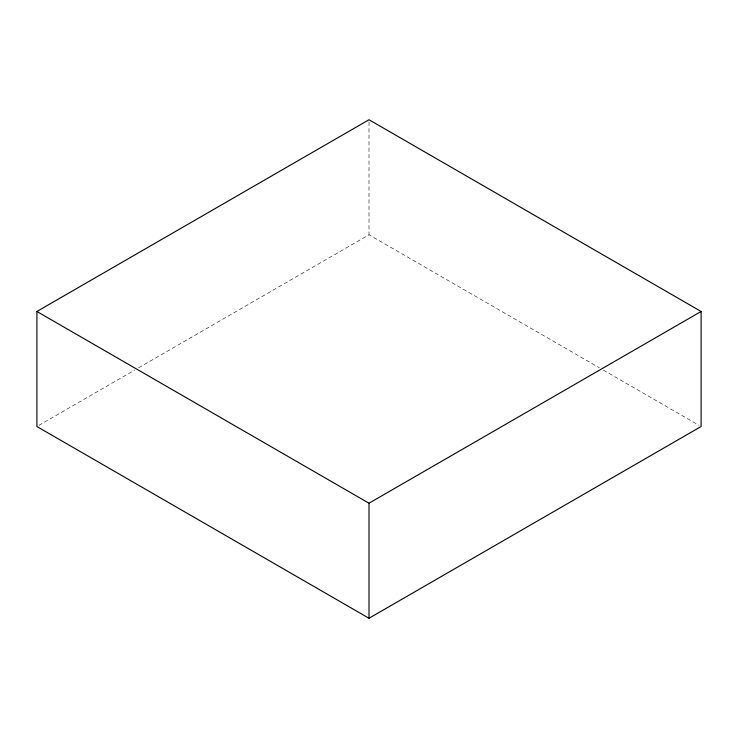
<?xml version="1.0" encoding="UTF-8"?>
<svg xmlns="http://www.w3.org/2000/svg" width="738" height="738" viewBox="0 0 738 738"><rect width="100%" height="100%" fill="white"/><g stroke="black" fill="none" stroke-linecap="round" stroke-linejoin="round"><path stroke-width="0.55" stroke-dasharray="3.69 2.77" d="M38.893 425.374L134.639 370.098M138.624 367.792L369 234.785L599.376 367.792M603.361 370.098L699.107 425.374M369 122.047L369 234.785"/><path stroke-width="1.11" d="M36.9 311.482L369 119.741L701.1 311.482L701.1 426.518L369 618.26L36.9 426.518L36.9 311.482L369 503.215L701.1 311.482M369 503.215L369 618.26"/></g></svg>
